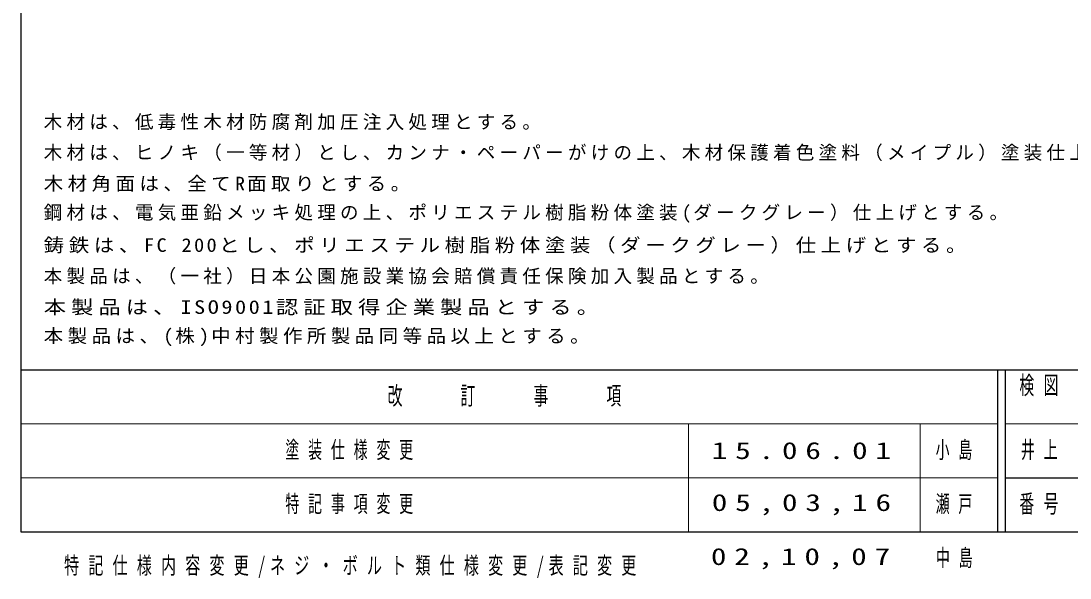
# Model space of a CAD drawing. Units: millimetres on the paper, scale 1:20. Extents: x -365 to 12, y -38 to 257.
# Drawn here: x -365 to -229.1, y -6 to 66.2 of the extents above; entities that cross this region are included whole.
import ezdxf

# ---------------------------------------------------------------- set-up
doc = ezdxf.new("R2010")
doc.units = ezdxf.units.MM
doc.layers.add('99', color=7, linetype='Continuous', lineweight=13)
doc.layers.add('CLASS1', color=7, linetype='Continuous')
doc.styles.add('ＭＳ ゴシック', font='')
doc.styles.get('ＭＳ ゴシック').set_extended_font_data('MS Gothic')

msp = doc.modelspace()

# ---------------------------------------------------------------- linework, layer by layer
at = {"layer": '99', "color": 20, "lineweight": 25}
for p, q in [((-365, 257), (-365, 0)), ((-365, 21), (0, 21)), ((-365, 0), (0, 0))]:
    msp.add_line(p, q, dxfattribs=at)
at = {"layer": '99', "color": 3, "lineweight": 25}
for p, q in [((-238.5, 21), (-238.5, 0)), ((-237.5, 21), (-237.5, 0)), ((-237.5, 7), (0, 7))]:
    msp.add_line(p, q, dxfattribs=at)
at = {"layer": '99'}
for p, q in [((-365, 14), (-238.5, 14)), ((-278.5, 14), (-278.5, 0)), ((-248.5, 14), (-248.5, 0)), ((-237.5, 14), (-182.5, 14)), ((-365, 7), (-238.5, 7))]:
    msp.add_line(p, q, dxfattribs=at)

# ---------------------------------------------------------------- texts
at = {"layer": '99', "style": 'ＭＳ ゴシック'}
for s, insert, char_height, attachment_point in [('\\T1.64;\\W0.6;検図', (-232.5, 20.167), 2.346, 2), ('\\T1.64;\\W0.6;改\u3000\u3000訂\u3000\u3000事\u3000\u3000項', (-301.75, 17.5), 2.346, 5), ('\\T1.64;\\W0.6;塗装仕様変更', (-330.75, 10.5), 2.199, 4), ('\\T1.5;\\W1.35;15.06.01', (-275.5, 10.5), 2.199, 4), ('\\T1.64;\\W0.6;小島', (-246.5, 10.5), 2.199, 4), ('\\T1.64;\\W0.6;井上', (-232.5, 10.5), 2.199, 5), ('\\T1.64;\\W0.6;特記事項変更', (-330.75, 3.5), 2.199, 4), ('\\T1.5;\\W1.35;05,03,16', (-275.5, 3.5), 2.199, 4), ('\\T1.64;\\W0.6;瀬戸', (-246.5, 3.5), 2.199, 4), ('\\T1.64;\\W0.6;番号', (-232.5, 3.5), 2.346, 5), ('\\T1.5;\\W1.35;02,10,07', (-263.5, -3.5), 2.199, 5), ('\\T1.64;\\W0.6;中島', (-243.5, -3.5), 2.199, 5), ('\\T1.61;\\W0.65;特記仕様内容変更/ネジ・ボルト類仕様変更/表記変更', (-321.75, -6), 2.199, 8)]:
    msp.add_mtext(s, dxfattribs=dict(at, insert=insert, char_height=char_height, attachment_point=attachment_point))
at = {"layer": 'CLASS1', "char_height": 1.76, "attachment_point": 7, "style": 'ＭＳ ゴシック'}
for s, insert in [('\\T1.23;木材は、低毒性木材防腐剤加圧注入処理とする。', (-362.052, 52.036)), ('\\T1.23;木材は、ヒノキ（一等材）とし、カンナ・ペーパーがけの上、木材保護着色塗料（メイプル）塗装仕上げとする。', (-362.052, 48.036)), ('\\T1.23;\\W1.05;木材角面は、全てR面取りとする。', (-362.052, 44.036)), ('\\T1.23;鋼材は、電気亜鉛メッキ処理の上、ポリエステル樹脂粉体塗装(ダークグレー）仕上げとする。', (-362.052, 40.036)), ('\\T1.23;\\W1.1;鋳鉄は、FC\\~200とし、ポリエステル樹脂粉体塗装（ダークグレー）仕上げとする。', (-362.052, 36.036)), ('\\T1.23;本製品は、（一社）日本公園施設業協会賠償責任保険加入製品とする。', (-362.052, 32.036)), ('\\T1.23;\\W1.2;本製品は、ISO9001認証取得企業製品とする。', (-362.052, 28.036)), ('\\T1.23;\\W1.05;本製品は、(株)中村製作所製品同等品以上とする。', (-362.052, 24.036))]:
    msp.add_mtext(s, dxfattribs=dict(at, insert=insert))

doc.saveas('drawing.dxf')
